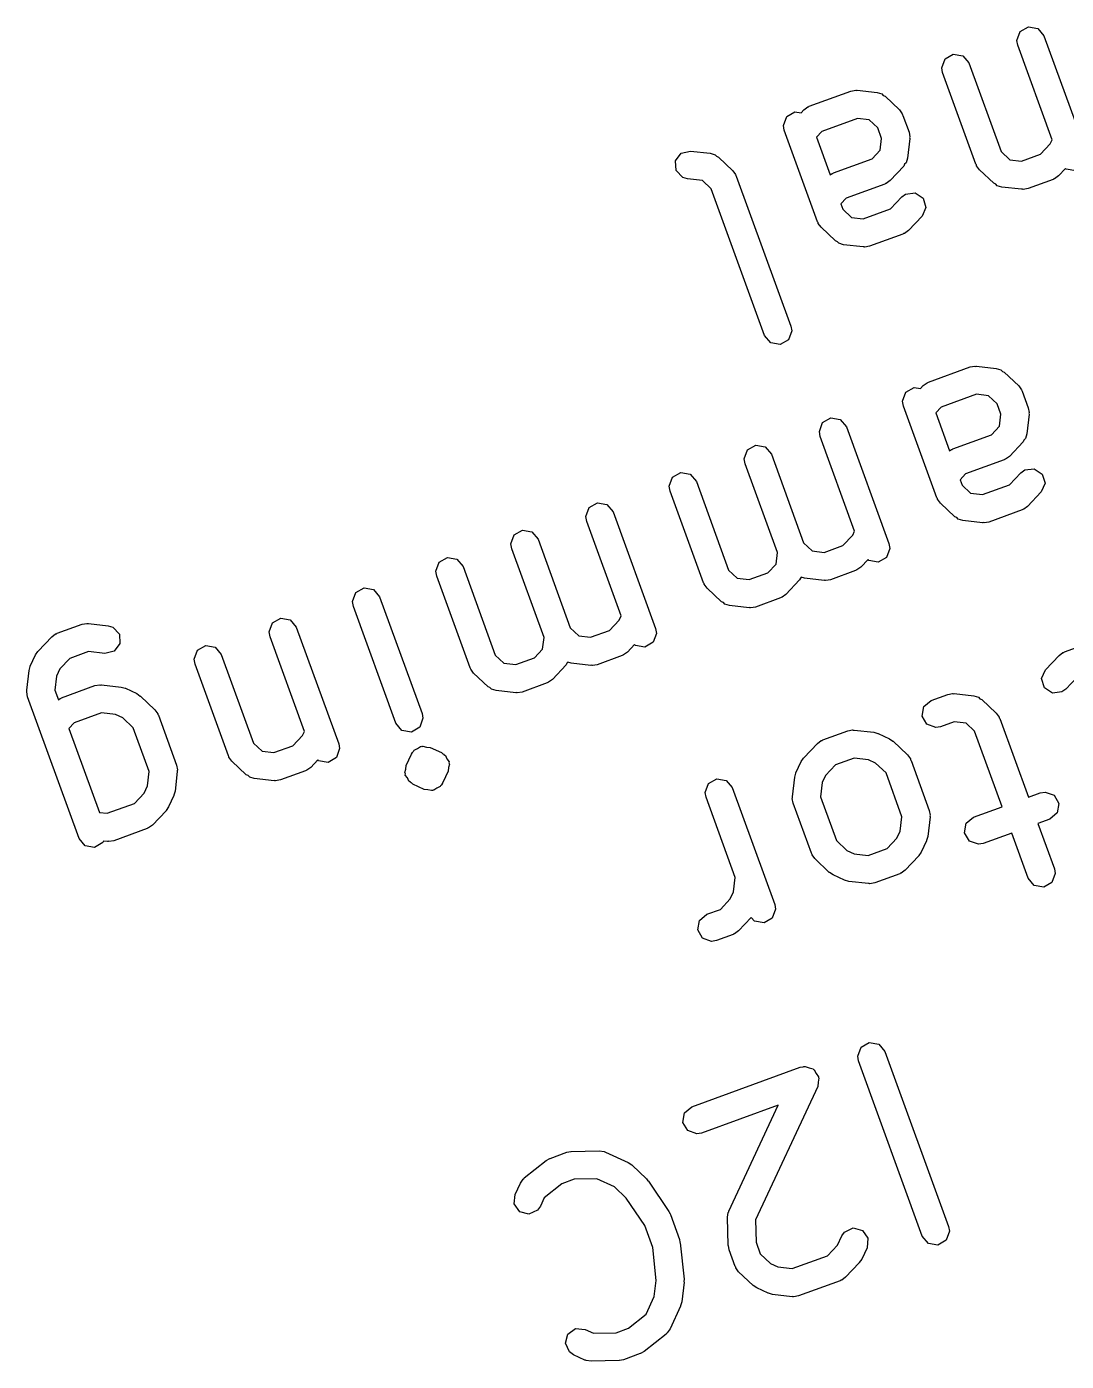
# Model space of a CAD drawing. Extents: x -1.52 to 1.51, y -1.53 to 1.54.
# Drawn here: x -0.9405 to -0.7208, y 1.0528 to 1.3348 of the extents above; entities that cross this region are included whole.
import ezdxf

# ---------------------------------------------------------------- set-up
doc = ezdxf.new("R2010")
doc.units = 0
doc.header["$MEASUREMENT"] = 0
doc.layers.add('BLACK', color=7, linetype='CONTINUOUS')

msp = doc.modelspace()

# ---------------------------------------------------------------- linework, layer by layer
at = {"layer": 'BLACK', "linetype": 'CONTINUOUS'}
for p, q in [((-0.73127, 1.33191), (-0.73058, 1.33381)), ((-0.73058, 1.33381), (-0.72883, 1.33482)), ((-0.72883, 1.33482), (-0.72684, 1.33446)), ((-0.72684, 1.33446), (-0.72554, 1.33292)), ((-0.73109, 1.3309), (-0.73127, 1.33191)), ((-0.72554, 1.33292), (-0.71657, 1.30825)), ((-0.74644, 1.32803), (-0.74469, 1.32904)), ((-0.74469, 1.32904), (-0.7427, 1.32869)), ((-0.7427, 1.32869), (-0.7414, 1.32715)), ((-0.72382, 1.31091), (-0.73109, 1.3309)), ((-0.74713, 1.32614), (-0.74644, 1.32803)), ((-0.74695, 1.32513), (-0.74713, 1.32614)), ((-0.7414, 1.32715), (-0.73459, 1.30842)), ((-0.7399, 1.30575), (-0.74695, 1.32513)), ((-0.77513, 1.31801), (-0.76633, 1.32122)), ((-0.76633, 1.32122), (-0.76531, 1.32139)), ((-0.76531, 1.32139), (-0.76515, 1.32133)), ((-0.76515, 1.32133), (-0.76498, 1.32138)), ((-0.76498, 1.32138), (-0.76081, 1.3209)), ((-0.76081, 1.3209), (-0.75983, 1.3206)), ((-0.75983, 1.3206), (-0.75953, 1.32028)), ((-0.75953, 1.32028), (-0.75912, 1.32011)), ((-0.75912, 1.32011), (-0.75608, 1.31722)), ((-0.77991, 1.31585), (-0.77816, 1.31686)), ((-0.77816, 1.31686), (-0.77687, 1.31663)), ((-0.77687, 1.31663), (-0.77627, 1.31727)), ((-0.77627, 1.31727), (-0.77544, 1.31788)), ((-0.77544, 1.31788), (-0.77527, 1.3179)), ((-0.77527, 1.3179), (-0.77513, 1.31801)), ((-0.75608, 1.31722), (-0.75547, 1.3164)), ((-0.7806, 1.31395), (-0.77991, 1.31585)), ((-0.76496, 1.31543), (-0.77246, 1.3127)), ((-0.76246, 1.31514), (-0.76496, 1.31543)), ((-0.76064, 1.31342), (-0.76246, 1.31514)), ((-0.75547, 1.3164), (-0.75545, 1.31623)), ((-0.75545, 1.31623), (-0.75533, 1.31609)), ((-0.75533, 1.31609), (-0.75405, 1.31257)), ((-0.78042, 1.31294), (-0.7806, 1.31395)), ((-0.77337, 1.29357), (-0.78042, 1.31294)), ((-0.77246, 1.3127), (-0.77361, 1.31149)), ((-0.77361, 1.31149), (-0.7707, 1.3035)), ((-0.75984, 1.3112), (-0.76064, 1.31342)), ((-0.75389, 1.31122), (-0.75437, 1.30706)), ((-0.75405, 1.31257), (-0.75387, 1.31156)), ((-0.75387, 1.31156), (-0.75393, 1.31139)), ((-0.75393, 1.31139), (-0.75389, 1.31122)), ((-0.80218, 1.30808), (-0.80021, 1.30855)), ((-0.80021, 1.30855), (-0.79605, 1.30807)), ((-0.76185, 1.30688), (-0.76012, 1.30871)), ((-0.76012, 1.30871), (-0.75984, 1.3112)), ((-0.73459, 1.30842), (-0.73276, 1.3067)), ((-0.72629, 1.30786), (-0.72422, 1.31005)), ((-0.72422, 1.31005), (-0.72382, 1.31091)), ((-0.80338, 1.30646), (-0.80218, 1.30808)), ((-0.80326, 1.30444), (-0.80338, 1.30646)), ((-0.79605, 1.30807), (-0.79506, 1.30778)), ((-0.79506, 1.30778), (-0.79476, 1.30746)), ((-0.79476, 1.30746), (-0.79435, 1.30728)), ((-0.79435, 1.30728), (-0.79131, 1.3044)), ((-0.77, 1.30392), (-0.76185, 1.30688)), ((-0.75498, 1.30577), (-0.75516, 1.30536)), ((-0.75466, 1.30607), (-0.75498, 1.30577)), ((-0.75437, 1.30706), (-0.75466, 1.30607)), ((-0.73978, 1.30561), (-0.7399, 1.30575)), ((-0.73976, 1.30544), (-0.73978, 1.30561)), ((-0.73276, 1.3067), (-0.73027, 1.30641)), ((-0.73027, 1.30641), (-0.72629, 1.30786)), ((-0.80187, 1.30298), (-0.80326, 1.30444)), ((-0.80089, 1.30268), (-0.80187, 1.30298)), ((-0.79131, 1.3044), (-0.7907, 1.30358)), ((-0.7907, 1.30358), (-0.79068, 1.3034)), ((-0.79068, 1.3034), (-0.79056, 1.30327)), ((-0.79056, 1.30327), (-0.77902, 1.27156)), ((-0.7707, 1.3035), (-0.77031, 1.30378)), ((-0.77031, 1.30378), (-0.77014, 1.3038)), ((-0.77014, 1.3038), (-0.77, 1.30392)), ((-0.75516, 1.30536), (-0.75804, 1.30232)), ((-0.73915, 1.30461), (-0.73976, 1.30544)), ((-0.73611, 1.30173), (-0.73915, 1.30461)), ((-0.72248, 1.30329), (-0.72331, 1.30268)), ((-0.72098, 1.30488), (-0.72248, 1.30329)), ((-0.72082, 1.30469), (-0.72098, 1.30488)), ((-0.71883, 1.30434), (-0.72082, 1.30469)), ((-0.7977, 1.30232), (-0.80089, 1.30268)), ((-0.79588, 1.30059), (-0.7977, 1.30232)), ((-0.78457, 1.26954), (-0.79588, 1.30059)), ((-0.75918, 1.30157), (-0.76733, 1.29861)), ((-0.75904, 1.30169), (-0.75918, 1.30157)), ((-0.75887, 1.30171), (-0.75904, 1.30169)), ((-0.75804, 1.30232), (-0.75887, 1.30171)), ((-0.7357, 1.30156), (-0.73611, 1.30173)), ((-0.7354, 1.30123), (-0.7357, 1.30156)), ((-0.73441, 1.30094), (-0.7354, 1.30123)), ((-0.73025, 1.30046), (-0.73441, 1.30094)), ((-0.73008, 1.3005), (-0.73025, 1.30046)), ((-0.72991, 1.30044), (-0.73008, 1.3005)), ((-0.7289, 1.30062), (-0.72991, 1.30044)), ((-0.72362, 1.30255), (-0.7289, 1.30062)), ((-0.72348, 1.30266), (-0.72362, 1.30255)), ((-0.72331, 1.30268), (-0.72348, 1.30266)), ((-0.76733, 1.29861), (-0.76848, 1.29739)), ((-0.76848, 1.29739), (-0.76806, 1.29624)), ((-0.758, 1.29631), (-0.7556, 1.29885)), ((-0.7556, 1.29885), (-0.75478, 1.29946)), ((-0.75478, 1.29946), (-0.75277, 1.29969)), ((-0.75277, 1.29969), (-0.75108, 1.29858)), ((-0.75108, 1.29858), (-0.75051, 1.29665)), ((-0.76806, 1.29624), (-0.76623, 1.29451)), ((-0.76623, 1.29451), (-0.76374, 1.29423)), ((-0.76374, 1.29423), (-0.758, 1.29631)), ((-0.75131, 1.29479), (-0.75419, 1.29175)), ((-0.75051, 1.29665), (-0.75131, 1.29479)), ((-0.77326, 1.29343), (-0.77337, 1.29357)), ((-0.77323, 1.29325), (-0.77326, 1.29343)), ((-0.77262, 1.29243), (-0.77323, 1.29325)), ((-0.76958, 1.28955), (-0.77262, 1.29243)), ((-0.75419, 1.29175), (-0.75502, 1.29114)), ((-0.76917, 1.28937), (-0.76958, 1.28955)), ((-0.76887, 1.28905), (-0.76917, 1.28937)), ((-0.76789, 1.28876), (-0.76887, 1.28905)), ((-0.76372, 1.28828), (-0.76789, 1.28876)), ((-0.75533, 1.291), (-0.76238, 1.28844)), ((-0.75519, 1.29112), (-0.75533, 1.291)), ((-0.75502, 1.29114), (-0.75519, 1.29112)), ((-0.76355, 1.28832), (-0.76372, 1.28828)), ((-0.76338, 1.28826), (-0.76355, 1.28832)), ((-0.76238, 1.28844), (-0.76338, 1.28826)), ((-0.78328, 1.26799), (-0.78457, 1.26954)), ((-0.77885, 1.27055), (-0.77954, 1.26865)), ((-0.77902, 1.27156), (-0.77885, 1.27055)), ((-0.78129, 1.26764), (-0.78328, 1.26799)), ((-0.77954, 1.26865), (-0.78129, 1.26764)), ((-0.74993, 1.25973), (-0.74112, 1.26294)), ((-0.74112, 1.26294), (-0.74011, 1.26311)), ((-0.74011, 1.26311), (-0.73995, 1.26305)), ((-0.73995, 1.26305), (-0.73977, 1.26309)), ((-0.73977, 1.26309), (-0.73561, 1.26262)), ((-0.73561, 1.26262), (-0.73463, 1.26232)), ((-0.73463, 1.26232), (-0.73432, 1.262)), ((-0.73432, 1.262), (-0.73392, 1.26183)), ((-0.73392, 1.26183), (-0.73087, 1.25894)), ((-0.75471, 1.25757), (-0.75296, 1.25858)), ((-0.75296, 1.25858), (-0.75166, 1.25835)), ((-0.75166, 1.25835), (-0.75106, 1.25899)), ((-0.75106, 1.25899), (-0.75024, 1.2596)), ((-0.75024, 1.2596), (-0.75007, 1.25962)), ((-0.75007, 1.25962), (-0.74993, 1.25973)), ((-0.73087, 1.25894), (-0.73026, 1.25812)), ((-0.73026, 1.25812), (-0.73024, 1.25795)), ((-0.73024, 1.25795), (-0.73013, 1.25781)), ((-0.73013, 1.25781), (-0.72885, 1.25429)), ((-0.7554, 1.25567), (-0.75471, 1.25757)), ((-0.75522, 1.25466), (-0.7554, 1.25567)), ((-0.73976, 1.25715), (-0.74726, 1.25442)), ((-0.73726, 1.25686), (-0.73976, 1.25715)), ((-0.73544, 1.25514), (-0.73726, 1.25686)), ((-0.73463, 1.25292), (-0.73544, 1.25514)), ((-0.77232, 1.25116), (-0.77057, 1.25217)), ((-0.77057, 1.25217), (-0.76858, 1.25182)), ((-0.74816, 1.23528), (-0.75522, 1.25466)), ((-0.74726, 1.25442), (-0.7484, 1.25321)), ((-0.7484, 1.25321), (-0.7455, 1.24522)), ((-0.73492, 1.25043), (-0.73463, 1.25292)), ((-0.72869, 1.25294), (-0.72917, 1.24877)), ((-0.72885, 1.25429), (-0.72867, 1.25328)), ((-0.72867, 1.25328), (-0.72873, 1.25311)), ((-0.72873, 1.25311), (-0.72869, 1.25294)), ((-0.77301, 1.24926), (-0.77232, 1.25116)), ((-0.77284, 1.24825), (-0.77301, 1.24926)), ((-0.76858, 1.25182), (-0.76729, 1.25027)), ((-0.76729, 1.25027), (-0.75831, 1.22561)), ((-0.73665, 1.2486), (-0.73492, 1.25043)), ((-0.78818, 1.24539), (-0.78643, 1.2464)), ((-0.78643, 1.2464), (-0.78444, 1.24605)), ((-0.76556, 1.22826), (-0.77284, 1.24825)), ((-0.7448, 1.24564), (-0.73665, 1.2486)), ((-0.72996, 1.24708), (-0.73284, 1.24404)), ((-0.72978, 1.24749), (-0.72996, 1.24708)), ((-0.72946, 1.24779), (-0.72978, 1.24749)), ((-0.72917, 1.24877), (-0.72946, 1.24779)), ((-0.78887, 1.24349), (-0.78818, 1.24539)), ((-0.78444, 1.24605), (-0.78314, 1.2445)), ((-0.78314, 1.2445), (-0.77633, 1.22578)), ((-0.7455, 1.24522), (-0.74511, 1.2455)), ((-0.74511, 1.2455), (-0.74494, 1.24552)), ((-0.74494, 1.24552), (-0.7448, 1.24564)), ((-0.73284, 1.24404), (-0.73366, 1.24343)), ((-0.78869, 1.24248), (-0.78887, 1.24349)), ((-0.78188, 1.22376), (-0.78869, 1.24248)), ((-0.73397, 1.24329), (-0.74213, 1.24033)), ((-0.73384, 1.24341), (-0.73397, 1.24329)), ((-0.73366, 1.24343), (-0.73384, 1.24341)), ((-0.7304, 1.24057), (-0.72957, 1.24118)), ((-0.72957, 1.24118), (-0.72757, 1.24141)), ((-0.72757, 1.24141), (-0.72588, 1.2403)), ((-0.80472, 1.23772), (-0.80403, 1.23962)), ((-0.80403, 1.23962), (-0.80228, 1.24063)), ((-0.80228, 1.24063), (-0.80029, 1.24028)), ((-0.80029, 1.24028), (-0.799, 1.23873)), ((-0.799, 1.23873), (-0.79218, 1.22001)), ((-0.74213, 1.24033), (-0.74327, 1.23911)), ((-0.74327, 1.23911), (-0.74285, 1.23796)), ((-0.74285, 1.23796), (-0.74103, 1.23623)), ((-0.73854, 1.23595), (-0.7328, 1.23803)), ((-0.7328, 1.23803), (-0.7304, 1.24057)), ((-0.72531, 1.23836), (-0.72611, 1.23651)), ((-0.72588, 1.2403), (-0.72531, 1.23836)), ((-0.80455, 1.23671), (-0.80472, 1.23772)), ((-0.79749, 1.21733), (-0.80455, 1.23671)), ((-0.74805, 1.23515), (-0.74816, 1.23528)), ((-0.74803, 1.23497), (-0.74805, 1.23515)), ((-0.74103, 1.23623), (-0.73854, 1.23595)), ((-0.72611, 1.23651), (-0.72899, 1.23347)), ((-0.82234, 1.23131), (-0.82165, 1.23321)), ((-0.82165, 1.23321), (-0.8199, 1.23422)), ((-0.8199, 1.23422), (-0.81791, 1.23386)), ((-0.81791, 1.23386), (-0.81661, 1.23232)), ((-0.81661, 1.23232), (-0.80764, 1.20765)), ((-0.74742, 1.23415), (-0.74803, 1.23497)), ((-0.74438, 1.23127), (-0.74742, 1.23415)), ((-0.73013, 1.23272), (-0.73717, 1.23016)), ((-0.72999, 1.23284), (-0.73013, 1.23272)), ((-0.72981, 1.23286), (-0.72999, 1.23284)), ((-0.72899, 1.23347), (-0.72981, 1.23286)), ((-0.82216, 1.2303), (-0.82234, 1.23131)), ((-0.81489, 1.21031), (-0.82216, 1.2303)), ((-0.74397, 1.23109), (-0.74438, 1.23127)), ((-0.74367, 1.23077), (-0.74397, 1.23109)), ((-0.74268, 1.23048), (-0.74367, 1.23077)), ((-0.73852, 1.23), (-0.74268, 1.23048)), ((-0.73835, 1.23004), (-0.73852, 1.23)), ((-0.73818, 1.22998), (-0.73835, 1.23004)), ((-0.73717, 1.23016), (-0.73818, 1.22998)), ((-0.8382, 1.22554), (-0.83751, 1.22743)), ((-0.83751, 1.22743), (-0.83576, 1.22844)), ((-0.83576, 1.22844), (-0.83377, 1.22809)), ((-0.83377, 1.22809), (-0.83247, 1.22655)), ((-0.76803, 1.22521), (-0.76596, 1.2274)), ((-0.76596, 1.2274), (-0.76556, 1.22826)), ((-0.83802, 1.22453), (-0.8382, 1.22554)), ((-0.8312, 1.2058), (-0.83802, 1.22453)), ((-0.83247, 1.22655), (-0.82566, 1.20782)), ((-0.77633, 1.22578), (-0.7745, 1.22405)), ((-0.7745, 1.22405), (-0.77201, 1.22376)), ((-0.77201, 1.22376), (-0.76803, 1.22521)), ((-0.75813, 1.2246), (-0.75882, 1.2227)), ((-0.75831, 1.22561), (-0.75813, 1.2246)), ((-0.85405, 1.21977), (-0.85336, 1.22166)), ((-0.85336, 1.22166), (-0.85161, 1.22267)), ((-0.85161, 1.22267), (-0.84962, 1.22232)), ((-0.84962, 1.22232), (-0.84832, 1.22078)), ((-0.78389, 1.21944), (-0.78216, 1.22126)), ((-0.78216, 1.22126), (-0.78188, 1.22376)), ((-0.76272, 1.22223), (-0.76423, 1.22064)), ((-0.76256, 1.22204), (-0.76272, 1.22223)), ((-0.76057, 1.22169), (-0.76256, 1.22204)), ((-0.75882, 1.2227), (-0.76057, 1.22169)), ((-0.85387, 1.21876), (-0.85405, 1.21977)), ((-0.84682, 1.19938), (-0.85387, 1.21876)), ((-0.84832, 1.22078), (-0.84151, 1.20205)), ((-0.79218, 1.22001), (-0.79036, 1.21828)), ((-0.79036, 1.21828), (-0.78787, 1.21799)), ((-0.78787, 1.21799), (-0.78389, 1.21944)), ((-0.77702, 1.21832), (-0.7772, 1.21792)), ((-0.77684, 1.2185), (-0.77702, 1.21832)), ((-0.77616, 1.2183), (-0.77684, 1.2185)), ((-0.77199, 1.21782), (-0.77616, 1.2183)), ((-0.76536, 1.2199), (-0.77064, 1.21798)), ((-0.76522, 1.22001), (-0.76536, 1.2199)), ((-0.76505, 1.22003), (-0.76522, 1.22001)), ((-0.76423, 1.22064), (-0.76505, 1.22003)), ((-0.87098, 1.21525), (-0.86923, 1.21626)), ((-0.86923, 1.21626), (-0.86724, 1.21591)), ((-0.86724, 1.21591), (-0.86594, 1.21436)), ((-0.79738, 1.2172), (-0.79749, 1.21733)), ((-0.79736, 1.21702), (-0.79738, 1.2172)), ((-0.79675, 1.2162), (-0.79736, 1.21702)), ((-0.7937, 1.21331), (-0.79675, 1.2162)), ((-0.7772, 1.21792), (-0.78008, 1.21487)), ((-0.77182, 1.21786), (-0.77199, 1.21782)), ((-0.77165, 1.2178), (-0.77182, 1.21786)), ((-0.77064, 1.21798), (-0.77165, 1.2178)), ((-0.87167, 1.21335), (-0.87098, 1.21525)), ((-0.87149, 1.21234), (-0.87167, 1.21335)), ((-0.86594, 1.21436), (-0.85696, 1.1897)), ((-0.7933, 1.21314), (-0.7937, 1.21331)), ((-0.793, 1.21282), (-0.7933, 1.21314)), ((-0.79201, 1.21252), (-0.793, 1.21282)), ((-0.78785, 1.21205), (-0.79201, 1.21252)), ((-0.78121, 1.21413), (-0.7865, 1.2122)), ((-0.78108, 1.21424), (-0.78121, 1.21413)), ((-0.7809, 1.21426), (-0.78108, 1.21424)), ((-0.78008, 1.21487), (-0.7809, 1.21426)), ((-0.8886, 1.20884), (-0.88685, 1.20985)), ((-0.88685, 1.20985), (-0.88486, 1.2095)), ((-0.86251, 1.18768), (-0.87149, 1.21234)), ((-0.81529, 1.20945), (-0.81489, 1.21031)), ((-0.78768, 1.21209), (-0.78785, 1.21205)), ((-0.78751, 1.21203), (-0.78768, 1.21209)), ((-0.7865, 1.2122), (-0.78751, 1.21203)), ((-0.93411, 1.20666), (-0.92883, 1.20858)), ((-0.92883, 1.20858), (-0.92782, 1.20876)), ((-0.92782, 1.20876), (-0.92765, 1.2087)), ((-0.92765, 1.2087), (-0.92748, 1.20874)), ((-0.92748, 1.20874), (-0.92331, 1.20826)), ((-0.92331, 1.20826), (-0.92233, 1.20797)), ((-0.92233, 1.20797), (-0.92094, 1.2065)), ((-0.88929, 1.20694), (-0.8886, 1.20884)), ((-0.88911, 1.20593), (-0.88929, 1.20694)), ((-0.88486, 1.2095), (-0.88356, 1.20795)), ((-0.88356, 1.20795), (-0.87458, 1.18329)), ((-0.82566, 1.20782), (-0.82383, 1.2061)), ((-0.82134, 1.20581), (-0.81736, 1.20726)), ((-0.81736, 1.20726), (-0.81529, 1.20945)), ((-0.80764, 1.20765), (-0.80746, 1.20664)), ((-0.93813, 1.20287), (-0.93525, 1.20591)), ((-0.93525, 1.20591), (-0.93442, 1.20653)), ((-0.93442, 1.20653), (-0.93425, 1.20655)), ((-0.93425, 1.20655), (-0.93411, 1.20666)), ((-0.92082, 1.20449), (-0.92203, 1.20286)), ((-0.92094, 1.2065), (-0.92082, 1.20449)), ((-0.90445, 1.20307), (-0.9027, 1.20408)), ((-0.9027, 1.20408), (-0.90071, 1.20373)), ((-0.88183, 1.18594), (-0.88911, 1.20593)), ((-0.83149, 1.20331), (-0.8312, 1.2058)), ((-0.82383, 1.2061), (-0.82134, 1.20581)), ((-0.81205, 1.20428), (-0.81355, 1.20269)), ((-0.81189, 1.20409), (-0.81205, 1.20428)), ((-0.8099, 1.20374), (-0.81189, 1.20409)), ((-0.80815, 1.20475), (-0.8099, 1.20374)), ((-0.80746, 1.20664), (-0.80815, 1.20475)), ((-0.7212, 1.20273), (-0.71416, 1.2053)), ((-0.93978, 1.19969), (-0.93866, 1.20209)), ((-0.93866, 1.20209), (-0.93815, 1.20281)), ((-0.93815, 1.20281), (-0.93813, 1.20287)), ((-0.93144, 1.20135), (-0.93351, 1.19916)), ((-0.92746, 1.20279), (-0.93144, 1.20135)), ((-0.92399, 1.2024), (-0.92746, 1.20279)), ((-0.92203, 1.20286), (-0.92399, 1.2024)), ((-0.90514, 1.20117), (-0.90445, 1.20307)), ((-0.90071, 1.20373), (-0.89941, 1.20218)), ((-0.89941, 1.20218), (-0.8926, 1.18346)), ((-0.84151, 1.20205), (-0.83969, 1.20033)), ((-0.83719, 1.20004), (-0.83322, 1.20149)), ((-0.83322, 1.20149), (-0.83149, 1.20331)), ((-0.81469, 1.20194), (-0.81997, 1.20002)), ((-0.81455, 1.20206), (-0.81469, 1.20194)), ((-0.81438, 1.20208), (-0.81455, 1.20206)), ((-0.81355, 1.20269), (-0.81438, 1.20208)), ((-0.72522, 1.19894), (-0.72234, 1.20199)), ((-0.72234, 1.20199), (-0.72152, 1.2026)), ((-0.72152, 1.2026), (-0.72134, 1.20262)), ((-0.72134, 1.20262), (-0.7212, 1.20273)), ((-0.94052, 1.19461), (-0.94004, 1.19877)), ((-0.94004, 1.19877), (-0.93979, 1.19962)), ((-0.93979, 1.19962), (-0.93978, 1.19969)), ((-0.93351, 1.19916), (-0.93423, 1.19762)), ((-0.90496, 1.20016), (-0.90514, 1.20117)), ((-0.89791, 1.18078), (-0.90496, 1.20016)), ((-0.84671, 1.19924), (-0.84682, 1.19938)), ((-0.84669, 1.19907), (-0.84671, 1.19924)), ((-0.84608, 1.19824), (-0.84669, 1.19907)), ((-0.83969, 1.20033), (-0.83719, 1.20004)), ((-0.82653, 1.19996), (-0.82941, 1.19692)), ((-0.82635, 1.20037), (-0.82653, 1.19996)), ((-0.82616, 1.20054), (-0.82635, 1.20037)), ((-0.82548, 1.20034), (-0.82616, 1.20054)), ((-0.82132, 1.19986), (-0.82548, 1.20034)), ((-0.82115, 1.1999), (-0.82132, 1.19986)), ((-0.82098, 1.19984), (-0.82115, 1.1999)), ((-0.81997, 1.20002), (-0.82098, 1.19984)), ((-0.72602, 1.19709), (-0.72522, 1.19894)), ((-0.93423, 1.19762), (-0.93457, 1.19463)), ((-0.93315, 1.19304), (-0.9261, 1.19561)), ((-0.9261, 1.19561), (-0.92509, 1.19579)), ((-0.92509, 1.19579), (-0.92492, 1.19573)), ((-0.92492, 1.19573), (-0.92475, 1.19577)), ((-0.92475, 1.19577), (-0.92059, 1.19529)), ((-0.84303, 1.19536), (-0.84608, 1.19824)), ((-0.83054, 1.19617), (-0.83583, 1.19425)), ((-0.83041, 1.19629), (-0.83054, 1.19617)), ((-0.83023, 1.19631), (-0.83041, 1.19629)), ((-0.82941, 1.19692), (-0.83023, 1.19631)), ((-0.72545, 1.19515), (-0.72602, 1.19709)), ((-0.71853, 1.19742), (-0.72093, 1.19488)), ((-0.94054, 1.19427), (-0.94048, 1.19444)), ((-0.94036, 1.19326), (-0.94054, 1.19427)), ((-0.94048, 1.19444), (-0.94052, 1.19461)), ((-0.92946, 1.16331), (-0.94036, 1.19326)), ((-0.93457, 1.19463), (-0.93384, 1.19263)), ((-0.93384, 1.19263), (-0.93346, 1.19291)), ((-0.93346, 1.19291), (-0.93328, 1.19293)), ((-0.93328, 1.19293), (-0.93315, 1.19304)), ((-0.92059, 1.19529), (-0.91974, 1.19504)), ((-0.91974, 1.19504), (-0.91968, 1.19503)), ((-0.91968, 1.19503), (-0.91728, 1.19391)), ((-0.91728, 1.19391), (-0.91655, 1.1934)), ((-0.91655, 1.1934), (-0.91649, 1.19338)), ((-0.91649, 1.19338), (-0.91345, 1.1905)), ((-0.84263, 1.19518), (-0.84303, 1.19536)), ((-0.84232, 1.19486), (-0.84263, 1.19518)), ((-0.84134, 1.19457), (-0.84232, 1.19486)), ((-0.83718, 1.19409), (-0.84134, 1.19457)), ((-0.837, 1.19413), (-0.83718, 1.19409)), ((-0.83684, 1.19407), (-0.837, 1.19413)), ((-0.83583, 1.19425), (-0.83684, 1.19407)), ((-0.74939, 1.19247), (-0.74587, 1.19375)), ((-0.74587, 1.19375), (-0.74486, 1.19393)), ((-0.74486, 1.19393), (-0.74469, 1.19387)), ((-0.74469, 1.19387), (-0.74452, 1.19391)), ((-0.74452, 1.19391), (-0.74036, 1.19343)), ((-0.74036, 1.19343), (-0.73937, 1.19314)), ((-0.73937, 1.19314), (-0.73907, 1.19282)), ((-0.73907, 1.19282), (-0.73866, 1.19264)), ((-0.72376, 1.19404), (-0.72545, 1.19515)), ((-0.72176, 1.19427), (-0.72376, 1.19404)), ((-0.72093, 1.19488), (-0.72176, 1.19427)), ((-0.91345, 1.1905), (-0.91284, 1.18967)), ((-0.75129, 1.18918), (-0.75094, 1.19117)), ((-0.75094, 1.19117), (-0.74939, 1.19247)), ((-0.73866, 1.19264), (-0.73562, 1.18976)), ((-0.93047, 1.18773), (-0.93162, 1.18652)), ((-0.92474, 1.18982), (-0.93047, 1.18773)), ((-0.92174, 1.18948), (-0.92474, 1.18982)), ((-0.92021, 1.18876), (-0.92174, 1.18948)), ((-0.91802, 1.18669), (-0.92021, 1.18876)), ((-0.91284, 1.18967), (-0.91282, 1.1895)), ((-0.91282, 1.1895), (-0.9127, 1.18936)), ((-0.9127, 1.18936), (-0.90886, 1.17879)), ((-0.86122, 1.18613), (-0.86251, 1.18768)), ((-0.85679, 1.18869), (-0.85748, 1.18679)), ((-0.85696, 1.1897), (-0.85679, 1.18869)), ((-0.75028, 1.18744), (-0.75129, 1.18918)), ((-0.74838, 1.18674), (-0.75028, 1.18744)), ((-0.7445, 1.18797), (-0.74737, 1.18692)), ((-0.74201, 1.18768), (-0.7445, 1.18797)), ((-0.74019, 1.18595), (-0.74201, 1.18768)), ((-0.73562, 1.18976), (-0.73501, 1.18894)), ((-0.73501, 1.18894), (-0.73499, 1.18876)), ((-0.73499, 1.18876), (-0.73487, 1.18863)), ((-0.73487, 1.18863), (-0.72883, 1.17202)), ((-0.93162, 1.18652), (-0.92517, 1.16881)), ((-0.91465, 1.17743), (-0.91802, 1.18669)), ((-0.88431, 1.18289), (-0.88223, 1.18508)), ((-0.88223, 1.18508), (-0.88183, 1.18594)), ((-0.85923, 1.18578), (-0.86122, 1.18613)), ((-0.85748, 1.18679), (-0.85923, 1.18578)), ((-0.77229, 1.18414), (-0.76701, 1.18606)), ((-0.76701, 1.18606), (-0.766, 1.18624)), ((-0.766, 1.18624), (-0.76583, 1.18618)), ((-0.76583, 1.18618), (-0.76566, 1.18622)), ((-0.76566, 1.18622), (-0.7615, 1.18574)), ((-0.7615, 1.18574), (-0.76065, 1.18549)), ((-0.76065, 1.18549), (-0.76059, 1.18548)), ((-0.76059, 1.18548), (-0.75818, 1.18436)), ((-0.75818, 1.18436), (-0.75746, 1.18386)), ((-0.74737, 1.18692), (-0.74838, 1.18674)), ((-0.73438, 1.17), (-0.74019, 1.18595)), ((-0.8926, 1.18346), (-0.89078, 1.18173)), ((-0.89078, 1.18173), (-0.88828, 1.18144)), ((-0.88828, 1.18144), (-0.88431, 1.18289)), ((-0.8744, 1.18228), (-0.87509, 1.18038)), ((-0.87458, 1.18329), (-0.8744, 1.18228)), ((-0.85899, 1.18145), (-0.85895, 1.18157)), ((-0.85895, 1.18157), (-0.85884, 1.18165)), ((-0.85884, 1.18166), (-0.85879, 1.18178)), ((-0.85884, 1.18165), (-0.85884, 1.18166)), ((-0.85879, 1.18178), (-0.85873, 1.18182)), ((-0.85873, 1.18182), (-0.85862, 1.18197)), ((-0.85862, 1.18197), (-0.85793, 1.18229)), ((-0.85793, 1.18229), (-0.8573, 1.18273)), ((-0.8573, 1.18273), (-0.85716, 1.18272)), ((-0.85716, 1.18272), (-0.85705, 1.18279)), ((-0.85705, 1.18279), (-0.85691, 1.18277)), ((-0.85691, 1.18277), (-0.85679, 1.18282)), ((-0.85679, 1.18282), (-0.85605, 1.18262)), ((-0.85605, 1.18262), (-0.85529, 1.18256)), ((-0.85529, 1.18256), (-0.85288, 1.18144)), ((-0.77631, 1.18035), (-0.77343, 1.18339)), ((-0.77343, 1.18339), (-0.7726, 1.184)), ((-0.7726, 1.184), (-0.77243, 1.18402)), ((-0.77243, 1.18402), (-0.77229, 1.18414)), ((-0.75746, 1.18386), (-0.7574, 1.18383)), ((-0.7574, 1.18383), (-0.75436, 1.18095)), ((-0.90886, 1.17879), (-0.90868, 1.17778)), ((-0.8978, 1.18065), (-0.89791, 1.18078)), ((-0.89778, 1.18047), (-0.8978, 1.18065)), ((-0.89717, 1.17965), (-0.89778, 1.18047)), ((-0.89412, 1.17677), (-0.89717, 1.17965)), ((-0.87899, 1.17991), (-0.8805, 1.17832)), ((-0.87883, 1.17972), (-0.87899, 1.17991)), ((-0.87684, 1.17937), (-0.87883, 1.17972)), ((-0.87509, 1.18038), (-0.87684, 1.17937)), ((-0.8604, 1.17796), (-0.86033, 1.17873)), ((-0.86033, 1.17873), (-0.85921, 1.18113)), ((-0.85921, 1.18113), (-0.85899, 1.18145)), ((-0.85288, 1.18144), (-0.85256, 1.18121)), ((-0.85256, 1.18121), (-0.85244, 1.18118)), ((-0.85244, 1.18118), (-0.85236, 1.18107)), ((-0.85236, 1.18107), (-0.85204, 1.18085)), ((-0.85204, 1.18085), (-0.85172, 1.18015)), ((-0.85172, 1.18015), (-0.85128, 1.17952)), ((-0.85119, 1.17902), (-0.85139, 1.17828)), ((-0.85128, 1.17952), (-0.8513, 1.17926)), ((-0.8513, 1.17926), (-0.85119, 1.17902)), ((-0.77796, 1.17716), (-0.77684, 1.17957)), ((-0.77684, 1.17957), (-0.77634, 1.18029)), ((-0.77634, 1.18029), (-0.77631, 1.18035)), ((-0.76962, 1.17883), (-0.77169, 1.17664)), ((-0.76564, 1.18027), (-0.76962, 1.17883)), ((-0.76265, 1.17993), (-0.76564, 1.18027)), ((-0.76111, 1.17921), (-0.76265, 1.17993)), ((-0.75892, 1.17714), (-0.76111, 1.17921)), ((-0.75436, 1.18095), (-0.75375, 1.18012)), ((-0.75375, 1.18012), (-0.75373, 1.17995)), ((-0.75373, 1.17995), (-0.75361, 1.17981)), ((-0.75361, 1.17981), (-0.74977, 1.16924)), ((-0.91499, 1.17443), (-0.91465, 1.17743)), ((-0.9087, 1.17744), (-0.90918, 1.17328)), ((-0.90868, 1.17778), (-0.90874, 1.17762)), ((-0.90874, 1.17762), (-0.9087, 1.17744)), ((-0.89372, 1.17659), (-0.89412, 1.17677)), ((-0.89341, 1.17627), (-0.89372, 1.17659)), ((-0.89243, 1.17598), (-0.89341, 1.17627)), ((-0.88826, 1.1755), (-0.89243, 1.17598)), ((-0.88163, 1.17758), (-0.88692, 1.17566)), ((-0.8815, 1.17769), (-0.88163, 1.17758)), ((-0.88132, 1.17771), (-0.8815, 1.17769)), ((-0.8805, 1.17832), (-0.88132, 1.17771)), ((-0.8606, 1.17722), (-0.8604, 1.17796)), ((-0.86048, 1.17698), (-0.8606, 1.17722)), ((-0.86051, 1.17671), (-0.86048, 1.17698)), ((-0.86007, 1.17609), (-0.86051, 1.17671)), ((-0.85974, 1.17539), (-0.86007, 1.17609)), ((-0.85145, 1.17751), (-0.85257, 1.17511)), ((-0.85139, 1.17828), (-0.85145, 1.17751)), ((-0.79645, 1.17492), (-0.7947, 1.17593)), ((-0.7947, 1.17593), (-0.79271, 1.17558)), ((-0.7787, 1.17209), (-0.77822, 1.17625)), ((-0.77822, 1.17625), (-0.77797, 1.1771)), ((-0.77797, 1.1771), (-0.77796, 1.17716)), ((-0.77169, 1.17664), (-0.77241, 1.1751)), ((-0.75555, 1.16788), (-0.75892, 1.17714)), ((-0.91571, 1.1729), (-0.91499, 1.17443)), ((-0.90918, 1.17328), (-0.90943, 1.17243)), ((-0.88809, 1.17554), (-0.88826, 1.1755)), ((-0.88793, 1.17548), (-0.88809, 1.17554)), ((-0.88692, 1.17566), (-0.88793, 1.17548)), ((-0.85942, 1.17517), (-0.85974, 1.17539)), ((-0.85935, 1.17506), (-0.85942, 1.17517)), ((-0.85922, 1.17503), (-0.85935, 1.17506)), ((-0.8589, 1.1748), (-0.85922, 1.17503)), ((-0.8565, 1.17368), (-0.8589, 1.1748)), ((-0.85574, 1.17361), (-0.8565, 1.17368)), ((-0.85499, 1.17342), (-0.85574, 1.17361)), ((-0.85487, 1.17347), (-0.85499, 1.17342)), ((-0.85474, 1.17345), (-0.85487, 1.17347)), ((-0.85462, 1.17352), (-0.85474, 1.17345)), ((-0.85449, 1.17351), (-0.85462, 1.17352)), ((-0.85386, 1.17395), (-0.85449, 1.17351)), ((-0.85316, 1.17427), (-0.85386, 1.17395)), ((-0.85306, 1.17442), (-0.85316, 1.17427)), ((-0.85299, 1.17446), (-0.85306, 1.17442)), ((-0.85294, 1.17458), (-0.85299, 1.17446)), ((-0.85283, 1.17466), (-0.85294, 1.17459)), ((-0.85294, 1.17459), (-0.85294, 1.17458)), ((-0.8528, 1.17479), (-0.85283, 1.17466)), ((-0.85257, 1.17511), (-0.8528, 1.17479)), ((-0.79714, 1.17303), (-0.79645, 1.17492)), ((-0.79271, 1.17558), (-0.79141, 1.17404)), ((-0.79141, 1.17404), (-0.78243, 1.14937)), ((-0.77241, 1.1751), (-0.77275, 1.17211)), ((-0.72632, 1.17294), (-0.72531, 1.17312)), ((-0.72531, 1.17312), (-0.72341, 1.17243)), ((-0.92352, 1.16862), (-0.91778, 1.17071)), ((-0.91778, 1.17071), (-0.91571, 1.1729)), ((-0.90943, 1.17237), (-0.91056, 1.16997)), ((-0.90943, 1.17243), (-0.90943, 1.17237)), ((-0.79696, 1.17202), (-0.79714, 1.17303)), ((-0.79079, 1.15505), (-0.79696, 1.17202)), ((-0.77872, 1.17175), (-0.77866, 1.17192)), ((-0.77854, 1.17074), (-0.77872, 1.17175)), ((-0.77866, 1.17192), (-0.7787, 1.17209)), ((-0.77469, 1.16017), (-0.77854, 1.17074)), ((-0.77275, 1.17211), (-0.76938, 1.16285)), ((-0.72883, 1.17202), (-0.72632, 1.17294)), ((-0.72341, 1.17243), (-0.7224, 1.17068)), ((-0.7224, 1.17068), (-0.72275, 1.16869)), ((-0.92517, 1.16881), (-0.92352, 1.16862)), ((-0.91109, 1.16918), (-0.91397, 1.16614)), ((-0.91106, 1.16924), (-0.91109, 1.16918)), ((-0.91056, 1.16997), (-0.91106, 1.16924)), ((-0.7559, 1.16488), (-0.75555, 1.16788)), ((-0.74961, 1.1679), (-0.75009, 1.16373)), ((-0.74977, 1.16924), (-0.74959, 1.16823)), ((-0.74959, 1.16823), (-0.74965, 1.16807)), ((-0.74965, 1.16807), (-0.74961, 1.1679)), ((-0.74196, 1.16651), (-0.74042, 1.16781)), ((-0.74042, 1.16781), (-0.73438, 1.17)), ((-0.72275, 1.16869), (-0.7243, 1.16739)), ((-0.9151, 1.1654), (-0.92215, 1.16283)), ((-0.91497, 1.16551), (-0.9151, 1.1654)), ((-0.91479, 1.16553), (-0.91497, 1.16551)), ((-0.91397, 1.16614), (-0.91479, 1.16553)), ((-0.75661, 1.16335), (-0.7559, 1.16488)), ((-0.74231, 1.16452), (-0.74196, 1.16651)), ((-0.7243, 1.16739), (-0.72681, 1.16648)), ((-0.72681, 1.16648), (-0.72333, 1.15692)), ((-0.92816, 1.16177), (-0.92946, 1.16331)), ((-0.92617, 1.16142), (-0.92816, 1.16177)), ((-0.92442, 1.16243), (-0.92617, 1.16142)), ((-0.9243, 1.16276), (-0.92442, 1.16243)), ((-0.9235, 1.16267), (-0.9243, 1.16276)), ((-0.92333, 1.16271), (-0.9235, 1.16267)), ((-0.92316, 1.16265), (-0.92333, 1.16271)), ((-0.92215, 1.16283), (-0.92316, 1.16265)), ((-0.76938, 1.16285), (-0.76719, 1.16077)), ((-0.75869, 1.16116), (-0.75661, 1.16335)), ((-0.75034, 1.16282), (-0.75146, 1.16042)), ((-0.75009, 1.16373), (-0.75034, 1.16289)), ((-0.75034, 1.16289), (-0.75034, 1.16282)), ((-0.7413, 1.16277), (-0.74231, 1.16452)), ((-0.7394, 1.16208), (-0.7413, 1.16277)), ((-0.7384, 1.16226), (-0.7394, 1.16208)), ((-0.73236, 1.16446), (-0.7384, 1.16226)), ((-0.72888, 1.1549), (-0.73236, 1.16446)), ((-0.77458, 1.16004), (-0.77469, 1.16017)), ((-0.77456, 1.15986), (-0.77458, 1.16004)), ((-0.77395, 1.15904), (-0.77456, 1.15986)), ((-0.7709, 1.15615), (-0.77395, 1.15904)), ((-0.76719, 1.16077), (-0.76566, 1.16006)), ((-0.76566, 1.16006), (-0.76266, 1.15971)), ((-0.76266, 1.15971), (-0.75869, 1.16116)), ((-0.752, 1.15964), (-0.75488, 1.15659)), ((-0.75197, 1.15969), (-0.752, 1.15964)), ((-0.75146, 1.16042), (-0.75197, 1.15969)), ((-0.77085, 1.15613), (-0.7709, 1.15615)), ((-0.77012, 1.15562), (-0.77085, 1.15613)), ((-0.75488, 1.15659), (-0.7557, 1.15598)), ((-0.72333, 1.15692), (-0.72315, 1.15591)), ((-0.79113, 1.15206), (-0.79079, 1.15505)), ((-0.76772, 1.1545), (-0.77012, 1.15562)), ((-0.76766, 1.1545), (-0.76772, 1.1545)), ((-0.76681, 1.15424), (-0.76766, 1.1545)), ((-0.76265, 1.15376), (-0.76681, 1.15424)), ((-0.76247, 1.15381), (-0.76265, 1.15376)), ((-0.76231, 1.15375), (-0.76247, 1.15381)), ((-0.7613, 1.15392), (-0.76231, 1.15375)), ((-0.75601, 1.15585), (-0.7613, 1.15392)), ((-0.75588, 1.15596), (-0.75601, 1.15585)), ((-0.7557, 1.15598), (-0.75588, 1.15596)), ((-0.72758, 1.15335), (-0.72888, 1.1549)), ((-0.72559, 1.153), (-0.72758, 1.15335)), ((-0.72385, 1.15401), (-0.72559, 1.153)), ((-0.72315, 1.15591), (-0.72385, 1.15401)), ((-0.79392, 1.14833), (-0.79185, 1.15052)), ((-0.79185, 1.15052), (-0.79113, 1.15206)), ((-0.79679, 1.14729), (-0.79392, 1.14833)), ((-0.78226, 1.14836), (-0.78295, 1.14646)), ((-0.78243, 1.14937), (-0.78226, 1.14836)), ((-0.79869, 1.144), (-0.79834, 1.14599)), ((-0.79834, 1.14599), (-0.79679, 1.14729)), ((-0.78739, 1.14664), (-0.79011, 1.14377)), ((-0.78669, 1.14581), (-0.78739, 1.14664)), ((-0.7847, 1.14545), (-0.78669, 1.14581)), ((-0.78295, 1.14646), (-0.7847, 1.14545)), ((-0.79768, 1.14225), (-0.79869, 1.144)), ((-0.79578, 1.14156), (-0.79768, 1.14225)), ((-0.79125, 1.14302), (-0.79477, 1.14174)), ((-0.79111, 1.14314), (-0.79125, 1.14302)), ((-0.79094, 1.14316), (-0.79111, 1.14314)), ((-0.79011, 1.14377), (-0.79094, 1.14316)), ((-0.79477, 1.14174), (-0.79578, 1.14156)), ((-0.7642, 1.11921), (-0.76245, 1.12022)), ((-0.76245, 1.12022), (-0.76046, 1.11987)), ((-0.76046, 1.11987), (-0.75916, 1.11832)), ((-0.76489, 1.11731), (-0.7642, 1.11921)), ((-0.76471, 1.1163), (-0.76489, 1.11731)), ((-0.75916, 1.11832), (-0.7457, 1.08132)), ((-0.79994, 1.10662), (-0.77704, 1.11496)), ((-0.77704, 1.11496), (-0.77641, 1.11507)), ((-0.77641, 1.11507), (-0.77629, 1.11512)), ((-0.77629, 1.11512), (-0.77621, 1.1151)), ((-0.77621, 1.1151), (-0.77603, 1.11513)), ((-0.77603, 1.11513), (-0.77519, 1.11483)), ((-0.77519, 1.11483), (-0.77434, 1.1146)), ((-0.77434, 1.1146), (-0.77426, 1.11449)), ((-0.77426, 1.11449), (-0.77413, 1.11444)), ((-0.77413, 1.11444), (-0.77369, 1.11367)), ((-0.75125, 1.0793), (-0.76471, 1.1163)), ((-0.77369, 1.11367), (-0.77318, 1.11294)), ((-0.77328, 1.11182), (-0.77335, 1.11093)), ((-0.77312, 1.11269), (-0.77328, 1.11182)), ((-0.77318, 1.11294), (-0.77319, 1.11281)), ((-0.77319, 1.11281), (-0.77312, 1.11269)), ((-0.77335, 1.11093), (-0.78651, 1.08273)), ((-0.80149, 1.10532), (-0.79994, 1.10662)), ((-0.78172, 1.10697), (-0.79792, 1.10107)), ((-0.79215, 1.08459), (-0.78172, 1.10697)), ((-0.80184, 1.10333), (-0.80149, 1.10532)), ((-0.80083, 1.10158), (-0.80184, 1.10333)), ((-0.79893, 1.10089), (-0.80083, 1.10158)), ((-0.79792, 1.10107), (-0.79893, 1.10089)), ((-0.82989, 1.09572), (-0.82637, 1.097)), ((-0.82637, 1.097), (-0.8255, 1.09715)), ((-0.8255, 1.09715), (-0.82544, 1.09718)), ((-0.82544, 1.09718), (-0.81951, 1.09734)), ((-0.81951, 1.09734), (-0.8185, 1.09719)), ((-0.8185, 1.09719), (-0.81836, 1.09708)), ((-0.81836, 1.09708), (-0.81818, 1.09706)), ((-0.81818, 1.09706), (-0.81338, 1.09482)), ((-0.83536, 1.09157), (-0.83072, 1.09526)), ((-0.83072, 1.09526), (-0.82994, 1.09568)), ((-0.82994, 1.09568), (-0.82989, 1.09572)), ((-0.81338, 1.09482), (-0.81266, 1.09432)), ((-0.81266, 1.09432), (-0.8126, 1.09429)), ((-0.8126, 1.09429), (-0.80955, 1.09141)), ((-0.8362, 1.09051), (-0.83561, 1.09135)), ((-0.83561, 1.09135), (-0.83545, 1.09142)), ((-0.83545, 1.09142), (-0.83536, 1.09157)), ((-0.8248, 1.09129), (-0.82742, 1.09033)), ((-0.82005, 1.09142), (-0.8248, 1.09129)), ((-0.81631, 1.08967), (-0.82005, 1.09142)), ((-0.80955, 1.09141), (-0.80925, 1.091)), ((-0.83732, 1.0881), (-0.8362, 1.09051)), ((-0.82742, 1.09033), (-0.83114, 1.08738)), ((-0.81385, 1.08734), (-0.81631, 1.08967)), ((-0.80925, 1.091), (-0.80914, 1.09092)), ((-0.80914, 1.09092), (-0.80481, 1.08451)), ((-0.8375, 1.08609), (-0.83732, 1.0881)), ((-0.83634, 1.08444), (-0.8375, 1.08609)), ((-0.83114, 1.08738), (-0.83197, 1.08561)), ((-0.80991, 1.08151), (-0.81385, 1.08734)), ((-0.83439, 1.08391), (-0.83634, 1.08444)), ((-0.83256, 1.08477), (-0.83439, 1.08391)), ((-0.83197, 1.08561), (-0.83256, 1.08477)), ((-0.80481, 1.08451), (-0.80457, 1.08397)), ((-0.80457, 1.08397), (-0.80448, 1.08387)), ((-0.80448, 1.08387), (-0.80256, 1.07858)), ((-0.79243, 1.08327), (-0.79228, 1.08428)), ((-0.79227, 1.07734), (-0.79243, 1.08327)), ((-0.79228, 1.08428), (-0.79217, 1.08442)), ((-0.79217, 1.08442), (-0.79215, 1.08459)), ((-0.80823, 1.07691), (-0.80991, 1.08151)), ((-0.78651, 1.08273), (-0.78638, 1.07798)), ((-0.76828, 1.07932), (-0.7677, 1.08016)), ((-0.7677, 1.08016), (-0.76587, 1.08101)), ((-0.76587, 1.08101), (-0.76392, 1.08049)), ((-0.76392, 1.08049), (-0.76276, 1.07883)), ((-0.74552, 1.08031), (-0.74621, 1.07842)), ((-0.7457, 1.08132), (-0.74552, 1.08031)), ((-0.80256, 1.07858), (-0.80246, 1.078)), ((-0.80246, 1.078), (-0.80239, 1.07788)), ((-0.80239, 1.07788), (-0.80159, 1.07019)), ((-0.79224, 1.07728), (-0.79227, 1.07734)), ((-0.79209, 1.07641), (-0.79224, 1.07728)), ((-0.78638, 1.07798), (-0.7855, 1.07556)), ((-0.77128, 1.07516), (-0.7692, 1.07735)), ((-0.7692, 1.07735), (-0.76828, 1.07932)), ((-0.76276, 1.07883), (-0.76293, 1.07682)), ((-0.74995, 1.07776), (-0.75125, 1.0793)), ((-0.74796, 1.07741), (-0.74995, 1.07776)), ((-0.74621, 1.07842), (-0.74796, 1.07741)), ((-0.8075, 1.0699), (-0.80823, 1.07691)), ((-0.79081, 1.07289), (-0.79209, 1.07641)), ((-0.7855, 1.07556), (-0.78331, 1.07349)), ((-0.77877, 1.07243), (-0.77128, 1.07516)), ((-0.76405, 1.07442), (-0.76456, 1.07369)), ((-0.76293, 1.07682), (-0.76405, 1.07442)), ((-0.79069, 1.07275), (-0.79081, 1.07289)), ((-0.79067, 1.07258), (-0.79069, 1.07275)), ((-0.79006, 1.07175), (-0.79067, 1.07258)), ((-0.78702, 1.06887), (-0.79006, 1.07175)), ((-0.78331, 1.07349), (-0.78177, 1.07277)), ((-0.78177, 1.07277), (-0.77877, 1.07243)), ((-0.76458, 1.07363), (-0.76747, 1.07059)), ((-0.76456, 1.07369), (-0.76458, 1.07363)), ((-0.80789, 1.06654), (-0.8075, 1.0699)), ((-0.80159, 1.06955), (-0.80207, 1.06538)), ((-0.80159, 1.07019), (-0.80163, 1.06969)), ((-0.80163, 1.06969), (-0.80159, 1.06955)), ((-0.78696, 1.06884), (-0.78702, 1.06887)), ((-0.78624, 1.06834), (-0.78696, 1.06884)), ((-0.7686, 1.06985), (-0.77741, 1.06664)), ((-0.76847, 1.06996), (-0.7686, 1.06985)), ((-0.76829, 1.06998), (-0.76847, 1.06996)), ((-0.76747, 1.07059), (-0.76829, 1.06998)), ((-0.80963, 1.0628), (-0.80789, 1.06654)), ((-0.78383, 1.06722), (-0.78624, 1.06834)), ((-0.78377, 1.06721), (-0.78383, 1.06722)), ((-0.78292, 1.06696), (-0.78377, 1.06721)), ((-0.77876, 1.06648), (-0.78292, 1.06696)), ((-0.77859, 1.06652), (-0.77876, 1.06648)), ((-0.77842, 1.06646), (-0.77859, 1.06652)), ((-0.77741, 1.06664), (-0.77842, 1.06646)), ((-0.80233, 1.06447), (-0.80457, 1.05967)), ((-0.80207, 1.06538), (-0.80233, 1.06454)), ((-0.80233, 1.06454), (-0.80233, 1.06447)), ((-0.81335, 1.05984), (-0.80963, 1.0628)), ((-0.82669, 1.05665), (-0.82616, 1.0586)), ((-0.82616, 1.0586), (-0.82451, 1.05976)), ((-0.82451, 1.05976), (-0.8225, 1.05958)), ((-0.8225, 1.05958), (-0.82073, 1.05876)), ((-0.82073, 1.05876), (-0.81598, 1.05889)), ((-0.81598, 1.05889), (-0.81335, 1.05984)), ((-0.80541, 1.0586), (-0.81006, 1.05492)), ((-0.80532, 1.05875), (-0.80541, 1.0586)), ((-0.80516, 1.05883), (-0.80532, 1.05875)), ((-0.80457, 1.05967), (-0.80516, 1.05883)), ((-0.82583, 1.05482), (-0.82669, 1.05665)), ((-0.82499, 1.05423), (-0.82583, 1.05482)), ((-0.81006, 1.05492), (-0.81083, 1.0545)), ((-0.82259, 1.05311), (-0.82499, 1.05423)), ((-0.82241, 1.0531), (-0.82259, 1.05311)), ((-0.82228, 1.05299), (-0.82241, 1.0531)), ((-0.82126, 1.05284), (-0.82228, 1.05299)), ((-0.81534, 1.053), (-0.82126, 1.05284)), ((-0.81527, 1.05302), (-0.81534, 1.053)), ((-0.81441, 1.05317), (-0.81527, 1.05302)), ((-0.81088, 1.05446), (-0.81441, 1.05317)), ((-0.81083, 1.0545), (-0.81088, 1.05446))]:
    msp.add_line(p, q, dxfattribs=at)

doc.saveas('drawing.dxf')
